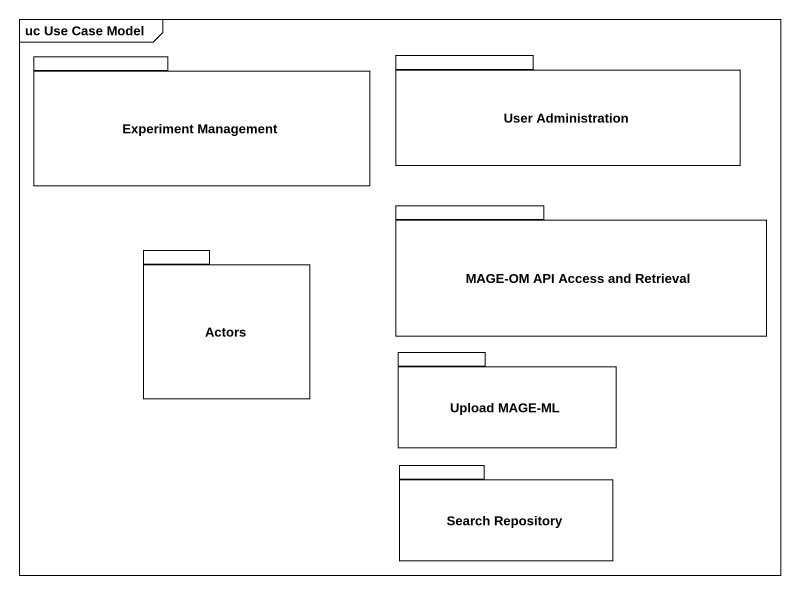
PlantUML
@startuml
mainframe uc Use Case Model
package "Experiment Management" as Experiment_Management {
}
package "User Administration" as User_Administration {
}
package "MAGE-OM API Access and Retrieval" as MAGE_OM_API_Access_and {
}
package Actors {
}
package "Upload MAGE-ML" as Upload_MAGE_ML {
}
package "Search Repository" as Search_Repository {
}
@enduml
